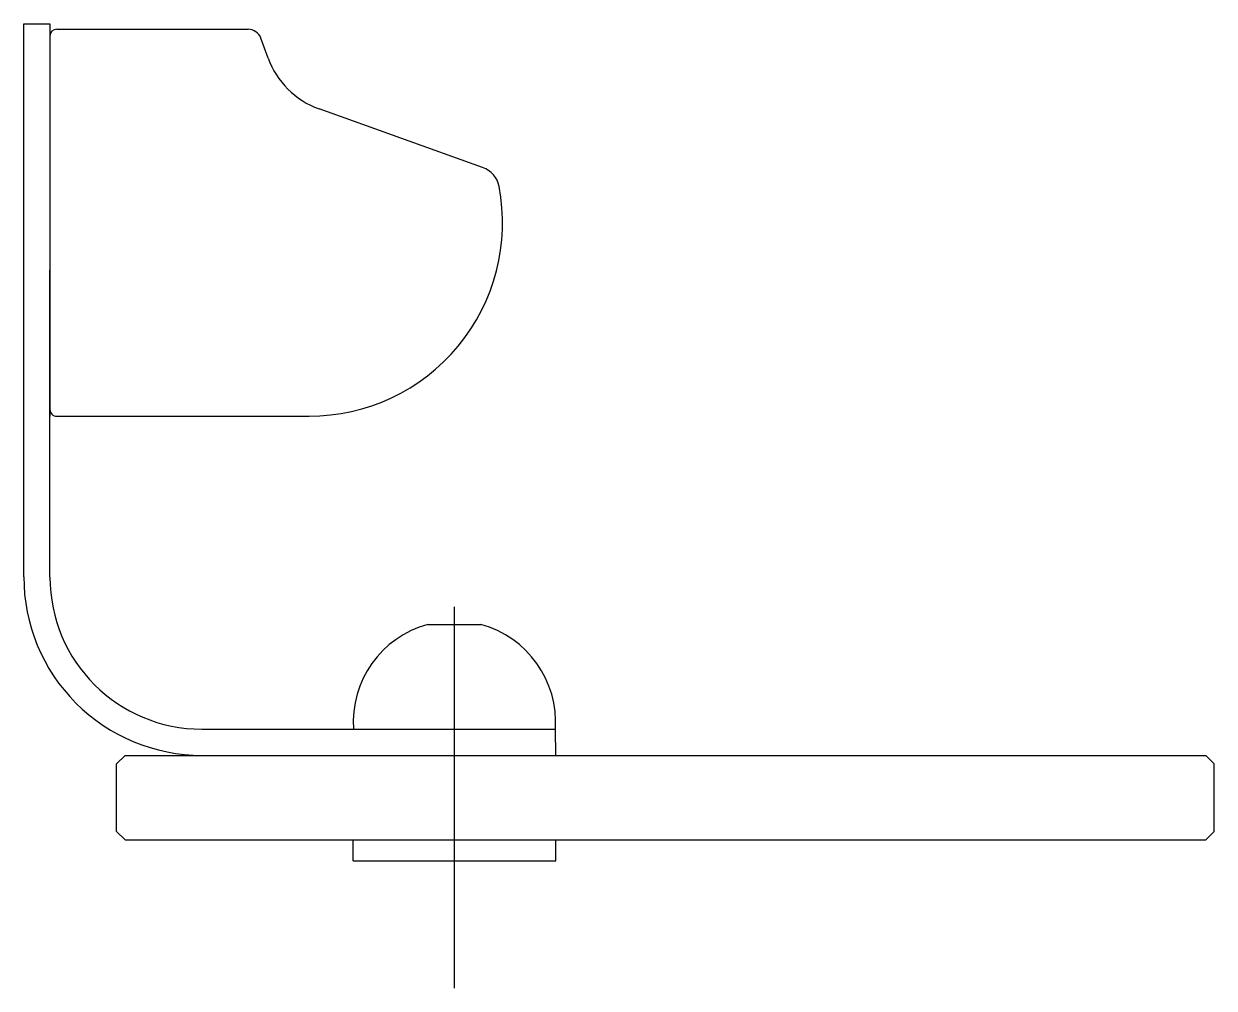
# Model space of a CAD drawing. Extents: x -318.254 to -318.101, y 0.781 to 0.905.
import ezdxf

# ---------------------------------------------------------------- set-up
doc = ezdxf.new("R2010")
doc.units = 0
doc.header["$LTSCALE"] = 0.2
doc.header["$MEASUREMENT"] = 0
doc.linetypes.add('AXES', pattern=[0.54, 0.3, -0.08, 0.08, -0.08])
doc.linetypes.add('CONTINU', pattern=[0])
doc.layers.get('0').update_dxf_attribs({"linetype": 'CONTINUOUS'})
doc.layers.add('DECA_EIXOS', color=5, linetype='AXES')

msp = doc.modelspace()

# ---------------------------------------------------------------- linework, layer by layer
at = {"linetype": 'CONTINU'}
for points in [[(-318.25427, 0.90485), (-318.25091, 0.90485)], [(-318.25427, 0.83385), (-318.25427, 0.90485)], [(-318.25091, 0.90485), (-318.25091, 0.85441)], [(-318.25004, 0.90414), (-318.22544, 0.90414)], [(-318.22288, 0.90045), (-318.22381, 0.903)], [(-318.19532, 0.88641), (-318.21634, 0.89393)], [(-318.25091, 0.8338), (-318.25091, 0.87328)], [(-318.25091, 0.8633), (-318.25091, 0.86981)], [(-318.25004, 0.85447), (-318.21761, 0.85447)], [(-318.20237, 0.82773), (-318.19554, 0.82773)], [(-318.23138, 0.81428), (-318.18598, 0.81428)], [(-318.18594, 0.81092), (-318.18598, 0.81428)], [(-318.24234, 0.80983), (-318.24125, 0.81092)], [(-318.24125, 0.81092), (-318.18594, 0.81092)], [(-318.19082, 0.81092), (-318.10242, 0.81092)], [(-318.10242, 0.81092), (-318.10134, 0.80983)], [(-318.24234, 0.80116), (-318.24234, 0.80983)], [(-318.10134, 0.80116), (-318.10134, 0.80983)], [(-318.24234, 0.80116), (-318.24125, 0.80007)], [(-318.24125, 0.80007), (-318.19895, 0.80007)], [(-318.21197, 0.79736), (-318.21197, 0.80007)], [(-318.19895, 0.80007), (-318.10242, 0.80007)], [(-318.18594, 0.79736), (-318.18594, 0.80007)], [(-318.10242, 0.80007), (-318.10134, 0.80116)], [(-318.21197, 0.79736), (-318.18594, 0.79736)]]:
    msp.add_lwpolyline(points, dxfattribs=at)
for points in [[(-318.25004, 0.90414, 0.41415), (-318.25091, 0.90327)], [(-318.22381, 0.903, 0.315338), (-318.22544, 0.90414)], [(-318.22288, 0.90045, 0.223584), (-318.21634, 0.89393)], [(-318.19321, 0.88395, 0.26761), (-318.19532, 0.88641)], [(-318.21761, 0.85447, 0.47053), (-318.19321, 0.88395)], [(-318.25091, 0.85533, 0.414214), (-318.25004, 0.85447)], [(-318.25427, 0.83385, 0.414804), (-318.23138, 0.81092)], [(-318.25091, 0.8338, 0.414213), (-318.23138, 0.81428)], [(-318.20237, 0.82773, 0.35746), (-318.21193, 0.81428)], [(-318.18598, 0.81428, 0.357461), (-318.19554, 0.82773)]]:
    msp.add_lwpolyline(points, format="xyb", dxfattribs=at)
at = {"layer": 'DECA_EIXOS'}
msp.add_lwpolyline([(-318.19895, 0.78103), (-318.19895, 0.83)], dxfattribs=at)

doc.saveas('drawing.dxf')
